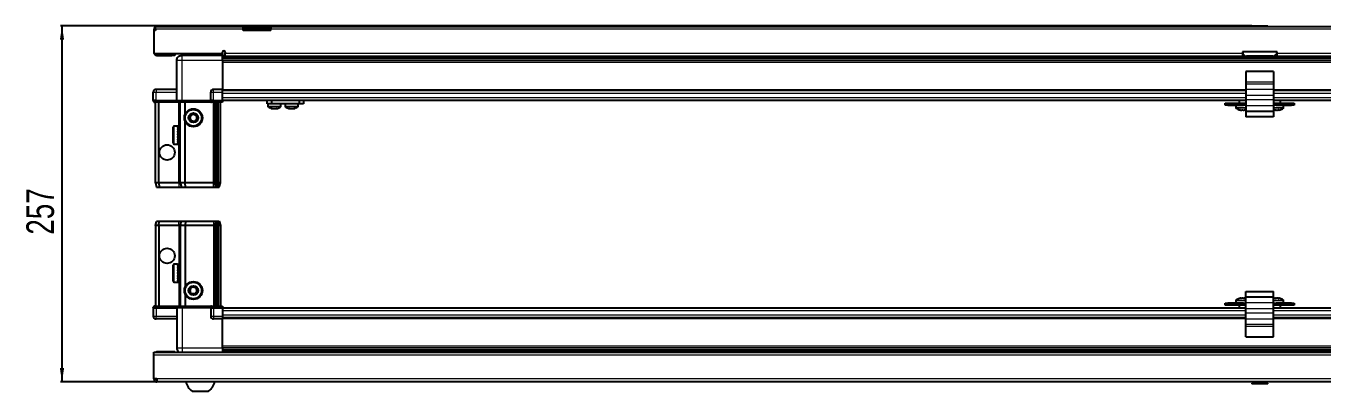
# Model space of a CAD drawing. Header units: millimetres. Extents: x 1132 to 5278, y 708 to 1878.
# Drawn here: x 1220 to 2158, y 708 to 971 of the extents above; entities that cross this region are included whole.
import ezdxf

# ---------------------------------------------------------------- set-up
doc = ezdxf.new("R2010")
doc.units = ezdxf.units.MM
doc.layers.add('FORMAT', color=7, linetype='Continuous')
doc.styles.add('SLDTEXTSTYLE0', font='TXT', dxfattribs={"width": 0.75})
doc.dimstyles.new('SLDDIMSTYLE0', dxfattribs={"dimtxt": 20, "dimasz": 10, "dimexe": 0, "dimexo": 0.0625, "dimgap": 5, "dimtad": 2, "dimdec": 1, "dimrnd": 1e-09, "dimzin": 12, "dimdsep": 46, "dimtxsty": 'SLDTEXTSTYLE0', "dimsah": 1, "dimcen": 0.09, "dimadec": 0, "dimazin": 3, "dimtfac": 1, "dimtofl": 0, "dimtmove": 0, "dimatfit": 3, "dimfxl": 0, "dimfrac": 2, "dimtolj": 1, "dimtzin": 12, "dimarcsym": 0})

# ---------------------------------------------------------------- blocks, each defined once
blk = doc.blocks.new('_D_9')
at = {"layer": 'FORMAT'}
for p, q in [((2106.69, 971.44), (1245.49, 971.44)), ((1246.49, 971.44), (1246.49, 714.44)), ((1315.08, 714.44), (1245.49, 714.44))]:
    blk.add_line(p, q, dxfattribs=at)
for points in [[(1246.49, 971.44), (1244.95, 961.44), (1248.03, 961.44)], [(1246.49, 714.44), (1248.03, 724.44), (1244.95, 724.44)]]:
    blk.add_solid(points, dxfattribs=at)
at = {"layer": 'FORMAT', "insert": (1220.71, 820.77), "char_height": 20, "attachment_point": 1, "rotation": 90, "style": 'SLDTEXTSTYLE0'}
blk.add_mtext('257', dxfattribs=at)

msp = doc.modelspace()

# ---------------------------------------------------------------- linework, layer by layer
at = {"color": 7, "linetype": 'Continuous', "lineweight": 25}
for p, q in [((1313.99, 969.04), (1312.99, 969.04)), ((1312.99, 969.04), (1312.99, 968.14)), ((1312.99, 968.14), (1312.99, 951.64)), ((1313.99, 968.14), (1312.99, 968.14)), ((1313.99, 969.04), (1313.99, 968.14)), ((1314.59, 971.14), (1377.49, 971.14)), ((1377.49, 969.04), (1377.49, 971.14)), ((1377.49, 971.14), (1387.49, 971.14)), ((1387.49, 969.64), (1377.49, 969.64)), ((1377.49, 968.14), (1377.49, 969.04)), ((1397.49, 968.14), (1377.49, 968.14)), ((1387.49, 971.14), (1397.49, 971.14)), ((1397.49, 969.64), (1387.49, 969.64)), ((1397.49, 971.14), (2827.49, 971.14)), ((1397.49, 971.14), (1397.49, 969.04)), ((1397.49, 968.14), (1397.49, 969.04)), ((2106.7, 971.44), (2106.7, 971.14)), ((2106.7, 971.44), (2118.27, 971.44)), ((2118.27, 971.14), (2118.27, 971.44)), ((1312.99, 951.64), (1362.49, 951.64)), ((1315.09, 950.14), (1325.99, 950.14)), ((1327.99, 950.14), (1325.99, 950.14)), ((1327.99, 951.64), (1327.99, 950.14)), ((1329.49, 917.64), (1329.49, 946.64)), ((1333.24, 951.64), (1333.24, 950.14)), ((1362.49, 950.14), (1333.49, 950.14)), ((1359.74, 950.14), (1359.74, 951.64)), ((1362.49, 951.64), (1362.49, 952.49)), ((1362.49, 951.64), (1362.49, 950.14)), ((1362.49, 949.49), (1386.37, 949.49)), ((2862.49, 947.7), (1362.49, 947.7)), ((2862.49, 947.66), (1362.49, 947.66)), ((1362.49, 946.64), (1362.49, 925.64)), ((1364.49, 952.49), (1364.49, 951.74)), ((1364.49, 949.64), (1364.49, 951.74)), ((1364.49, 949.64), (2099.99, 949.64)), ((1380.99, 949.64), (1380.99, 949.49)), ((1381.15, 949.64), (1381.15, 949.49)), ((1381.36, 949.64), (1381.36, 949.49)), ((1381.91, 949.64), (1381.91, 949.49)), ((1382.32, 949.64), (1382.32, 949.49)), ((1383.21, 949.64), (1383.21, 949.49)), ((1383.79, 949.64), (1383.79, 949.49)), ((1384.93, 949.64), (1384.93, 949.49)), ((1385.63, 949.64), (1385.63, 949.49)), ((1386.37, 949.49), (1386.91, 949.49)), ((1386.91, 949.64), (1386.91, 949.49)), ((1386.91, 949.49), (1387.64, 949.49)), ((1386.91, 949.49), (1386.91, 949.49)), ((1387.09, 949.64), (1387.09, 949.49)), ((1387.59, 949.64), (1387.59, 949.49)), ((1387.64, 949.64), (1387.64, 949.49)), ((1387.64, 949.49), (1388.61, 949.49)), ((1387.64, 949.49), (1387.64, 949.49)), ((1388.61, 949.49), (2836.37, 949.49)), ((1388.93, 949.64), (1388.93, 949.49)), ((1388.95, 949.64), (1388.95, 949.49)), ((1389.64, 949.64), (1389.64, 949.49)), ((1390.82, 949.64), (1390.82, 949.49)), ((1391.43, 949.64), (1391.43, 949.49)), ((1392.38, 949.64), (1392.38, 949.49)), ((1392.84, 949.64), (1392.84, 949.49)), ((1393.47, 949.64), (1393.47, 949.49)), ((1393.72, 949.64), (1393.72, 949.49)), ((1393.96, 949.64), (1393.96, 949.49)), ((1393.99, 949.64), (1393.99, 949.49)), ((2124.99, 952.64), (2099.99, 952.64)), ((2099.99, 952.64), (2099.99, 951.74)), ((2099.99, 951.74), (2099.99, 949.64)), ((2121.99, 949.64), (2102.99, 949.64)), ((2124.99, 951.74), (2124.99, 952.64)), ((2124.99, 949.64), (2124.99, 951.74)), ((2124.99, 949.64), (2860.49, 949.64)), ((2122.49, 938.59), (2102.49, 938.59)), ((2102.49, 938.59), (2102.49, 930.86)), ((2122.49, 938.59), (2122.49, 930.86)), ((2102.49, 930.86), (2102.49, 929.42)), ((2102.49, 929.42), (2102.49, 925.65)), ((2122.49, 930.86), (2122.49, 929.42)), ((2122.49, 929.42), (2122.49, 925.65)), ((1312.49, 917.64), (1312.49, 923.64)), ((1329.49, 925.64), (1314.49, 925.64)), ((1353.99, 917.64), (1353.99, 923.64)), ((1362.49, 925.64), (1355.99, 925.64)), ((1362.49, 923.64), (1362.49, 925.64)), ((1362.49, 924.99), (2102.49, 924.99)), ((1362.49, 917.64), (1362.49, 923.64)), ((2102.49, 925.65), (2102.49, 921.33)), ((2102.49, 921.33), (2102.49, 918.1)), ((2122.49, 925.65), (2122.49, 921.33)), ((2122.49, 924.99), (2862.49, 924.99)), ((2122.49, 921.33), (2122.49, 918.1)), ((1312.49, 917.64), (1312.49, 917.31)), ((1312.49, 917.64), (1312.49, 917.64)), ((1312.49, 917.64), (1312.49, 917.31)), ((1314.49, 917.64), (1312.49, 917.64)), ((1312.49, 917.31), (1312.99, 916.44)), ((1312.49, 917.31), (1312.99, 916.44)), ((1312.99, 916.44), (1314.49, 916.44)), ((1313.99, 858.14), (1313.99, 916.44)), ((1314.49, 917.64), (1329.29, 917.64)), ((1329.29, 916.44), (1314.49, 916.44)), ((1316.49, 858.14), (1316.49, 916.44)), ((1329.29, 917.64), (1329.49, 917.64)), ((1329.49, 916.44), (1329.29, 916.44)), ((1329.49, 917.64), (1329.49, 916.44)), ((1329.49, 917.64), (1333.49, 917.64)), ((1333.49, 916.44), (1329.49, 916.44)), ((1331.99, 858.14), (1331.99, 916.44)), ((1333.49, 917.64), (1353.79, 917.64)), ((1353.79, 916.44), (1333.49, 916.44)), ((1335.49, 907.64), (1335.49, 916.44)), ((1353.79, 917.64), (1353.99, 917.64)), ((1353.99, 916.44), (1353.79, 916.44)), ((1353.99, 917.64), (1353.99, 916.44)), ((1355.99, 917.64), (1353.99, 917.64)), ((1353.99, 917.64), (1355.99, 917.64)), ((1353.99, 916.44), (1354.67, 916.44)), ((1362.49, 916.44), (1354.67, 916.44)), ((1355.99, 917.64), (1362.49, 917.64)), ((1355.99, 917.31), (1362.49, 917.31)), ((1356.99, 858.14), (1356.99, 916.44)), ((1357.99, 858.14), (1357.99, 916.44)), ((1359.49, 858.14), (1359.49, 916.44)), ((1360.99, 858.14), (1360.99, 916.44)), ((1362.49, 917.79), (2102.49, 917.79)), ((1362.49, 917.64), (1362.49, 917.31)), ((1362.49, 917.31), (1362.49, 916.44)), ((1394.94, 915.29), (1394.94, 917.79)), ((1397.94, 915.29), (1394.94, 915.29)), ((1395.29, 915.29), (1395.29, 913.39)), ((1397.94, 917.79), (1397.94, 915.29)), ((1418.14, 915.29), (1397.94, 915.29)), ((1404.79, 913.39), (1404.79, 915.29)), ((1407.74, 915.29), (1407.74, 913.39)), ((1407.79, 915.29), (1407.79, 913.39)), ((1417.29, 913.39), (1417.29, 915.29)), ((1418.14, 915.29), (1418.14, 917.79)), ((1421.14, 915.29), (1418.14, 915.29)), ((1421.14, 917.79), (1421.14, 915.29)), ((2087.49, 914.29), (2087.49, 915.79)), ((2087.49, 915.79), (2089.49, 915.79)), ((2089.49, 914.29), (2087.49, 914.29)), ((2089.49, 915.79), (2089.49, 914.29)), ((2089.49, 915.79), (2100.74, 915.79)), ((2089.49, 914.29), (2100.74, 914.29)), ((2095.24, 914.29), (2095.24, 912.39)), ((2097.49, 917.79), (2097.49, 915.79)), ((2100.74, 914.29), (2100.74, 915.79)), ((2100.74, 915.79), (2102.49, 915.79)), ((2102.49, 914.29), (2100.74, 914.29)), ((2102.49, 918.1), (2102.49, 913.77)), ((2102.49, 913.77), (2102.49, 909.79)), ((2122.49, 909.79), (2102.49, 909.79)), ((2102.49, 909.79), (2102.49, 905.79)), ((2122.49, 918.1), (2122.49, 913.77)), ((2122.49, 917.79), (2862.49, 917.79)), ((2122.49, 915.79), (2124.24, 915.79)), ((2124.24, 914.29), (2122.49, 914.29)), ((2122.49, 913.77), (2122.49, 909.79)), ((2122.49, 910.99), (2122.74, 910.91)), ((2122.49, 909.79), (2122.49, 905.79)), ((2124.24, 915.79), (2124.24, 914.29)), ((2124.24, 915.79), (2135.49, 915.79)), ((2124.24, 914.29), (2135.49, 914.29)), ((2127.49, 915.79), (2127.49, 917.79)), ((2129.74, 912.39), (2129.74, 914.29)), ((2135.49, 914.29), (2135.49, 915.79)), ((2135.49, 915.79), (2137.49, 915.79)), ((2137.49, 914.29), (2135.49, 914.29)), ((2137.49, 915.79), (2137.49, 914.29)), ((1335.49, 858.14), (1335.49, 902.64)), ((2122.49, 905.79), (2102.49, 905.79)), ((1326.79, 886.94), (1326.79, 898.34)), ((1330.49, 899.14), (1327.59, 899.14)), ((1329.99, 899.05), (1330.49, 899.05)), ((1329.99, 899.05), (1329.99, 898.88)), ((1329.99, 898.88), (1330.49, 898.88)), ((1329.99, 898.39), (1330.49, 898.39)), ((1329.99, 898.39), (1329.99, 898.01)), ((1329.99, 898.01), (1330.49, 898.01)), ((1329.99, 897.18), (1330.49, 897.18)), ((1329.99, 897.18), (1329.99, 896.62)), ((1329.99, 896.62), (1330.49, 896.62)), ((1329.99, 895.52), (1330.49, 895.52)), ((1329.99, 895.52), (1329.99, 894.84)), ((1329.99, 894.84), (1330.49, 894.84)), ((1329.99, 893.58), (1330.49, 893.58)), ((1329.99, 893.58), (1329.99, 892.84)), ((1329.99, 893.27), (1330.49, 893.27)), ((1329.99, 892.84), (1330.49, 892.84)), ((1329.99, 891.54), (1330.49, 891.54)), ((1329.99, 891.54), (1329.99, 890.82)), ((1329.99, 891.41), (1330.49, 891.41)), ((1329.99, 890.82), (1330.49, 890.82)), ((1330.49, 899.05), (1330.49, 899.14)), ((1330.49, 898.88), (1330.49, 899.05)), ((1330.49, 898.39), (1330.49, 898.88)), ((1330.49, 898.01), (1330.49, 898.39)), ((1330.49, 897.18), (1330.49, 898.01)), ((1330.49, 896.62), (1330.49, 897.18)), ((1330.59, 897.04), (1330.49, 897.04)), ((1330.49, 895.52), (1330.49, 896.62)), ((1330.49, 894.84), (1330.49, 895.52)), ((1330.49, 893.58), (1330.49, 894.84)), ((1330.49, 893.27), (1330.49, 893.58)), ((1330.49, 891.54), (1330.49, 892.84)), ((1330.49, 890.82), (1330.49, 891.41)), ((1330.49, 889.62), (1330.49, 890.82)), ((1330.59, 895.53), (1330.59, 897.04)), ((1330.59, 888.24), (1330.59, 895.53)), ((1331.47, 895.95), (1330.99, 896.64)), ((1330.99, 888.64), (1330.99, 896.64)), ((1331.96, 896.64), (1331.47, 895.95)), ((1331.47, 889.33), (1331.47, 895.95)), ((1331.99, 896.64), (1331.96, 896.64)), ((1331.96, 888.64), (1331.96, 896.64)), ((1327.59, 886.14), (1330.49, 886.14)), ((1329.99, 889.62), (1330.49, 889.62)), ((1329.99, 889.62), (1329.99, 888.98)), ((1329.99, 888.98), (1330.49, 888.98)), ((1329.99, 887.99), (1330.49, 887.99)), ((1329.99, 887.99), (1329.99, 887.5)), ((1329.99, 887.5), (1330.49, 887.5)), ((1329.99, 886.81), (1330.49, 886.81)), ((1329.99, 886.81), (1329.99, 886.52)), ((1329.99, 886.52), (1330.49, 886.52)), ((1329.99, 886.21), (1330.49, 886.21)), ((1329.99, 886.21), (1329.99, 886.14)), ((1329.99, 886.14), (1330.49, 886.14)), ((1330.49, 888.98), (1330.49, 889.62)), ((1330.49, 887.99), (1330.49, 888.98)), ((1330.49, 888.24), (1330.59, 888.24)), ((1330.49, 887.5), (1330.49, 887.99)), ((1330.49, 886.81), (1330.49, 887.5)), ((1330.49, 886.52), (1330.49, 886.81)), ((1330.49, 886.21), (1330.49, 886.52)), ((1330.49, 886.14), (1330.49, 886.21)), ((1330.49, 886.14), (1330.49, 886.14)), ((1330.99, 888.64), (1331.47, 889.33)), ((1331.47, 889.33), (1331.96, 888.64)), ((1331.96, 888.64), (1331.99, 888.64)), ((1316.49, 858.14), (1313.99, 858.14)), ((1313.99, 858.14), (1314.79, 855.14)), ((1314.79, 855.14), (1316.64, 855.14)), ((1330.99, 858.14), (1316.49, 858.14)), ((1316.49, 858.14), (1316.64, 855.14)), ((1316.64, 855.14), (1330.99, 855.14)), ((1331.99, 858.14), (1330.99, 858.14)), ((1330.99, 855.14), (1332.79, 855.14)), ((1335.49, 858.14), (1331.99, 858.14)), ((1331.99, 858.14), (1332.79, 855.14)), ((1332.79, 855.14), (1335.82, 855.14)), ((1355.99, 858.14), (1335.49, 858.14)), ((1335.82, 855.14), (1335.49, 858.14)), ((1335.82, 855.14), (1355.99, 855.14)), ((1356.99, 858.14), (1355.99, 858.14)), ((1355.99, 855.14), (1357.79, 855.14)), ((1357.99, 858.14), (1356.99, 858.14)), ((1357.79, 855.14), (1356.99, 858.14)), ((1357.79, 855.14), (1358.53, 855.14)), ((1359.49, 858.14), (1357.99, 858.14)), ((1358.53, 855.14), (1357.99, 858.14)), ((1358.53, 855.14), (1359.03, 855.14)), ((1359.03, 855.14), (1359.49, 858.14)), ((1359.03, 855.14), (1360.18, 855.14)), ((1360.99, 858.14), (1359.49, 858.14)), ((1360.18, 855.14), (1360.99, 858.14)), ((1313.99, 827.44), (1314.79, 830.44)), ((1313.99, 827.44), (1313.99, 769.14)), ((1316.49, 827.44), (1313.99, 827.44)), ((1314.79, 830.44), (1316.64, 830.44)), ((1316.49, 827.44), (1316.64, 830.44)), ((1330.99, 827.44), (1316.49, 827.44)), ((1316.49, 827.44), (1316.49, 769.14)), ((1316.64, 830.44), (1330.99, 830.44)), ((1330.99, 830.44), (1332.79, 830.44)), ((1331.99, 827.44), (1330.99, 827.44)), ((1331.99, 827.44), (1332.79, 830.44)), ((1335.49, 827.44), (1331.99, 827.44)), ((1331.99, 827.44), (1331.99, 769.14)), ((1332.79, 830.44), (1335.82, 830.44)), ((1335.82, 830.44), (1335.49, 827.44)), ((1355.99, 827.44), (1335.49, 827.44)), ((1335.49, 827.44), (1335.49, 782.94)), ((1335.82, 830.44), (1355.99, 830.44)), ((1355.99, 830.44), (1357.79, 830.44)), ((1356.99, 827.44), (1355.99, 827.44)), ((1357.79, 830.44), (1356.99, 827.44)), ((1357.99, 827.44), (1356.99, 827.44)), ((1356.99, 827.44), (1356.99, 769.14)), ((1357.79, 830.44), (1358.53, 830.44)), ((1358.53, 830.44), (1357.99, 827.44)), ((1357.99, 827.44), (1357.99, 769.14)), ((1359.49, 827.44), (1357.99, 827.44)), ((1358.53, 830.44), (1359.03, 830.44)), ((1359.03, 830.44), (1360.18, 830.44)), ((1359.03, 830.44), (1359.49, 827.44)), ((1359.49, 827.44), (1359.49, 769.14)), ((1360.99, 827.44), (1359.49, 827.44)), ((1360.18, 830.44), (1360.99, 827.44)), ((1360.99, 827.44), (1360.99, 769.14)), ((1326.79, 787.24), (1326.79, 798.64)), ((1329.99, 799.44), (1327.59, 799.44)), ((1329.99, 799.44), (1329.99, 799.43)), ((1329.99, 799.43), (1330.49, 799.43)), ((1329.99, 799.25), (1330.49, 799.25)), ((1329.99, 799.25), (1329.99, 799.03)), ((1329.99, 799.03), (1330.49, 799.03)), ((1329.99, 798.45), (1330.49, 798.45)), ((1329.99, 798.45), (1329.99, 798.03)), ((1329.99, 798.03), (1330.49, 798.03)), ((1329.99, 797.12), (1330.49, 797.12)), ((1329.99, 797.12), (1329.99, 796.53)), ((1330.49, 799.25), (1330.49, 799.43)), ((1330.49, 799.03), (1330.49, 799.25)), ((1330.49, 798.45), (1330.49, 799.03)), ((1330.49, 798.03), (1330.49, 798.45)), ((1330.49, 797.12), (1330.49, 798.03)), ((1330.59, 797.34), (1330.49, 797.34)), ((1330.49, 796.53), (1330.49, 797.12)), ((1330.59, 788.54), (1330.59, 797.34)), ((1331.47, 796.25), (1330.99, 796.94)), ((1330.99, 788.94), (1330.99, 796.94)), ((1331.96, 796.94), (1331.47, 796.25)), ((1331.99, 796.94), (1331.96, 796.94)), ((1331.96, 788.94), (1331.96, 796.94)), ((1329.99, 796.53), (1330.49, 796.53)), ((1329.99, 795.38), (1330.49, 795.38)), ((1329.99, 795.38), (1329.99, 794.68)), ((1329.99, 794.68), (1330.49, 794.68)), ((1329.99, 793.39), (1330.49, 793.39)), ((1329.99, 793.39), (1329.99, 792.66)), ((1329.99, 793.25), (1330.49, 793.25)), ((1329.99, 792.75), (1330.49, 792.75)), ((1329.99, 792.66), (1330.49, 792.66)), ((1329.99, 791.37), (1330.49, 791.37)), ((1329.99, 791.37), (1329.99, 790.66)), ((1329.99, 790.66), (1330.49, 790.66)), ((1329.99, 789.5), (1330.49, 789.5)), ((1329.99, 789.5), (1329.99, 788.89)), ((1329.99, 788.89), (1330.49, 788.89)), ((1329.99, 787.96), (1330.49, 787.96)), ((1329.99, 787.96), (1329.99, 787.52)), ((1329.99, 787.52), (1330.49, 787.52)), ((1330.49, 795.38), (1330.49, 796.53)), ((1330.49, 794.68), (1330.49, 795.38)), ((1330.49, 793.39), (1330.49, 794.68)), ((1330.49, 793.25), (1330.49, 793.39)), ((1330.49, 792.66), (1330.49, 792.75)), ((1330.49, 791.37), (1330.49, 792.66)), ((1330.49, 790.66), (1330.49, 791.37)), ((1330.49, 789.5), (1330.49, 790.66)), ((1330.49, 788.89), (1330.49, 789.5)), ((1330.49, 787.96), (1330.49, 788.89)), ((1330.49, 788.54), (1330.59, 788.54)), ((1330.49, 787.52), (1330.49, 787.96)), ((1330.49, 786.91), (1330.49, 787.52)), ((1330.99, 788.94), (1331.47, 789.63)), ((1331.47, 789.63), (1331.47, 796.25)), ((1331.47, 789.63), (1331.96, 788.94)), ((1331.96, 788.94), (1331.99, 788.94)), ((1327.59, 786.44), (1329.99, 786.44)), ((1329.99, 786.91), (1330.49, 786.91)), ((1329.99, 786.91), (1329.99, 786.68)), ((1329.99, 786.68), (1330.49, 786.68)), ((1329.99, 786.46), (1330.49, 786.46)), ((1329.99, 786.46), (1329.99, 786.44)), ((1329.99, 786.45), (1330.49, 786.45)), ((1330.49, 786.68), (1330.49, 786.91)), ((1330.49, 786.46), (1330.49, 786.68)), ((1330.49, 786.45), (1330.49, 786.46)), ((1335.49, 777.94), (1335.49, 769.14)), ((2102.49, 779.79), (2122.49, 779.79)), ((2102.49, 775.79), (2102.49, 779.79)), ((2122.49, 775.79), (2122.49, 779.79)), ((1312.99, 769.14), (1312.49, 768.28)), ((1314.49, 769.14), (1312.99, 769.14)), ((1314.49, 769.14), (1329.29, 769.14)), ((1329.29, 769.14), (1329.49, 769.14)), ((1329.49, 767.94), (1329.49, 769.14)), ((1329.49, 769.14), (1333.49, 769.14)), ((1333.49, 769.14), (1353.79, 769.14)), ((1353.79, 769.14), (1353.99, 769.14)), ((1353.99, 767.94), (1353.99, 769.14)), ((1354.67, 769.14), (1353.99, 769.14)), ((1354.67, 769.14), (1362.49, 769.14)), ((1362.49, 769.14), (1362.49, 768.28)), ((2087.49, 769.79), (2087.49, 771.29)), ((2087.49, 771.29), (2089.49, 771.29)), ((2089.49, 769.79), (2087.49, 769.79)), ((2089.49, 771.29), (2089.49, 769.79)), ((2100.74, 771.29), (2089.49, 771.29)), ((2100.74, 769.79), (2089.49, 769.79)), ((2095.24, 773.2), (2095.24, 771.29)), ((2097.49, 769.79), (2097.49, 767.79)), ((2100.74, 769.79), (2100.74, 771.29)), ((2100.74, 771.29), (2102.49, 771.29)), ((2102.49, 769.79), (2100.74, 769.79)), ((2101.16, 774.78), (2101.16, 774.77)), ((2102.49, 775.79), (2122.49, 775.79)), ((2102.49, 771.81), (2102.49, 775.79)), ((2102.49, 767.48), (2102.49, 771.81)), ((2122.49, 771.81), (2122.49, 775.79)), ((2122.49, 767.48), (2122.49, 771.81)), ((2122.49, 771.29), (2124.24, 771.29)), ((2124.24, 769.79), (2122.49, 769.79)), ((2124.24, 771.29), (2124.24, 769.79)), ((2135.49, 771.29), (2124.24, 771.29)), ((2135.49, 769.79), (2124.24, 769.79)), ((2126.16, 774.78), (2126.16, 774.77)), ((2127.49, 767.79), (2127.49, 769.79)), ((2129.74, 771.29), (2129.74, 773.2)), ((2135.49, 769.79), (2135.49, 771.29)), ((2135.49, 771.29), (2137.49, 771.29)), ((2137.49, 769.79), (2135.49, 769.79)), ((2137.49, 771.29), (2137.49, 769.79)), ((1312.49, 767.94), (1312.49, 768.28)), ((1312.49, 767.94), (1314.49, 767.94)), ((1312.49, 767.94), (1312.49, 761.94)), ((1329.29, 767.94), (1314.49, 767.94)), ((1314.49, 767.94), (1329.29, 767.94)), ((1329.49, 759.94), (1314.49, 759.94)), ((1329.49, 767.94), (1329.29, 767.94)), ((1333.49, 767.94), (1329.49, 767.94)), ((1329.49, 767.94), (1329.49, 738.94)), ((1353.79, 767.94), (1333.49, 767.94)), ((1353.99, 767.94), (1353.79, 767.94)), ((1353.99, 767.94), (1355.99, 767.94)), ((1353.99, 767.94), (1353.99, 761.94)), ((1362.49, 768.28), (1355.99, 768.28)), ((1362.49, 767.94), (1355.99, 767.94)), ((1355.99, 767.94), (1362.49, 767.94)), ((1362.49, 759.94), (1355.99, 759.94)), ((1362.49, 768.28), (1362.49, 768.28)), ((1362.49, 767.94), (1362.49, 768.28)), ((1362.49, 767.94), (1362.49, 767.94)), ((1362.49, 767.94), (1362.49, 761.94)), ((2102.49, 767.79), (1362.49, 767.79)), ((1362.49, 761.94), (1362.49, 759.94)), ((2102.49, 760.59), (1362.49, 760.59)), ((1362.49, 738.94), (1362.49, 759.94)), ((2102.49, 764.26), (2102.49, 767.48)), ((2102.49, 759.93), (2102.49, 764.26)), ((2102.49, 756.16), (2102.49, 759.93)), ((2862.49, 767.79), (2122.49, 767.79)), ((2122.49, 764.26), (2122.49, 767.48)), ((2122.49, 759.93), (2122.49, 764.26)), ((2862.49, 760.59), (2122.49, 760.59)), ((2122.49, 756.16), (2122.49, 759.93)), ((2102.49, 754.72), (2102.49, 756.16)), ((2102.49, 746.99), (2102.49, 754.72)), ((2122.49, 754.72), (2122.49, 756.16)), ((2122.49, 746.99), (2122.49, 754.72)), ((2102.49, 746.99), (2122.49, 746.99)), ((1312.99, 735.94), (2911.99, 735.94)), ((1312.99, 733.84), (1312.99, 735.94)), ((1312.99, 716.54), (1312.99, 733.84)), ((1327.99, 736.04), (1315.09, 736.04)), ((1327.99, 736.04), (1327.99, 735.94)), ((1362.49, 737.92), (2862.49, 737.92)), ((1362.49, 737.88), (2862.49, 737.88)), ((1386.37, 736.09), (1362.49, 736.09)), ((1380.99, 735.94), (1380.99, 736.09)), ((1381.03, 735.94), (1381.03, 736.09)), ((1381.3, 735.94), (1381.3, 736.09)), ((1381.56, 735.94), (1381.56, 736.09)), ((1382.21, 735.94), (1382.21, 736.09)), ((1382.67, 735.94), (1382.67, 736.09)), ((1383.64, 735.94), (1383.64, 736.09)), ((1384.26, 735.94), (1384.26, 736.09)), ((1385.45, 735.94), (1385.45, 736.09)), ((1386.11, 735.94), (1386.11, 736.09)), ((1386.16, 735.94), (1386.16, 736.09)), ((1387.45, 736.09), (1386.37, 736.09)), ((1388.19, 736.09), (1387.45, 736.09)), ((1387.45, 735.94), (1387.45, 736.09)), ((1387.45, 736.09), (1387.45, 736.09)), ((1387.47, 735.94), (1387.47, 736.09)), ((1387.96, 735.94), (1387.96, 736.09)), ((1388.19, 735.94), (1388.19, 736.09)), ((1388.61, 736.09), (1388.19, 736.09)), ((1388.19, 736.09), (1388.19, 736.09)), ((2836.37, 736.09), (1388.61, 736.09)), ((1389.46, 735.94), (1389.46, 736.09)), ((1390.15, 735.94), (1390.15, 736.09)), ((1391.28, 735.94), (1391.28, 736.09)), ((1391.86, 735.94), (1391.86, 736.09)), ((1392.73, 735.94), (1392.73, 736.09)), ((1393.13, 735.94), (1393.13, 736.09)), ((1393.66, 735.94), (1393.66, 736.09)), ((1393.85, 735.94), (1393.85, 736.09)), ((1393.99, 735.94), (1393.99, 736.09)), ((1315.09, 716.54), (1312.99, 716.54)), ((1315.09, 716.54), (1315.09, 714.44)), ((2909.89, 714.44), (1315.09, 714.44)), ((2107.69, 714.44), (2106.7, 713.46)), ((2106.7, 713.46), (2106.7, 712.94)), ((2118.27, 713.46), (2106.7, 713.46)), ((2118.27, 712.94), (2106.7, 712.94)), ((2118.27, 713.46), (2117.29, 714.44)), ((2118.27, 712.94), (2118.27, 713.46)), ((1340.49, 707.84), (1352.49, 707.84))]:
    msp.add_line(p, q, dxfattribs=at)
at = {"color": 8, "linetype": 'Continuous', "lineweight": 18}
for p, q in [((1377.49, 969.04), (1313.99, 969.04)), ((1387.49, 969.64), (1387.49, 971.14)), ((2827.49, 969.04), (1397.49, 969.04)), ((1315.09, 951.64), (1315.09, 950.14)), ((1325.99, 950.14), (1325.99, 951.64)), ((1333.49, 946.64), (1362.49, 946.64)), ((1333.49, 917.64), (1333.49, 946.64)), ((1362.49, 950.14), (1364.49, 950.14)), ((2862.49, 948.91), (1362.49, 948.91)), ((1364.49, 951.74), (2099.99, 951.74)), ((2099.99, 950.14), (2101.33, 950.14)), ((2123.65, 950.14), (2124.99, 950.14)), ((2124.99, 951.74), (2860.49, 951.74)), ((1362.49, 946.46), (2862.49, 946.46)), ((2862.49, 945.04), (1362.49, 945.04)), ((2122.49, 930.86), (2102.49, 930.86)), ((2122.49, 929.42), (2102.49, 929.42)), ((1312.49, 923.64), (1314.49, 923.64)), ((1314.49, 925.64), (1314.49, 923.64)), ((1314.49, 917.64), (1314.49, 923.64)), ((1314.49, 923.64), (1329.49, 923.64)), ((1353.99, 923.64), (1355.99, 923.64)), ((1355.99, 923.64), (1355.99, 925.64)), ((1355.99, 923.64), (1362.49, 923.64)), ((1355.99, 917.64), (1355.99, 923.64)), ((1362.49, 925.64), (2102.49, 925.64)), ((1362.49, 922.99), (2102.49, 922.99)), ((1362.49, 919.79), (2102.49, 919.79)), ((2122.49, 925.65), (2102.49, 925.65)), ((2122.49, 921.33), (2102.49, 921.33)), ((2122.49, 925.64), (2862.49, 925.64)), ((2122.49, 922.99), (2862.49, 922.99)), ((2122.49, 919.79), (2862.49, 919.79)), ((1314.49, 917.64), (1314.49, 916.44)), ((1329.29, 916.44), (1329.29, 917.64)), ((1330.99, 896.64), (1330.99, 916.44)), ((1333.49, 917.64), (1333.49, 916.44)), ((1353.79, 916.44), (1353.79, 917.64)), ((1355.99, 917.64), (1355.99, 917.31)), ((1355.99, 858.14), (1355.99, 916.44)), ((1404.79, 913.39), (1395.29, 913.39)), ((1404.59, 913.02), (1395.48, 913.02)), ((1407.79, 913.39), (1407.74, 913.39)), ((1417.29, 913.39), (1407.79, 913.39)), ((1407.98, 913.02), (1407.93, 913.02)), ((1417.09, 913.02), (1407.98, 913.02)), ((2102.49, 912.39), (2095.24, 912.39)), ((2102.49, 912.02), (2095.43, 912.02)), ((2122.49, 918.1), (2102.49, 918.1)), ((2122.49, 913.77), (2102.49, 913.77)), ((2129.74, 912.39), (2122.49, 912.39)), ((2129.54, 912.02), (2122.49, 912.02)), ((1327.59, 886.14), (1327.59, 899.14)), ((1330.99, 858.14), (1330.99, 888.64)), ((1330.99, 858.14), (1330.99, 855.14)), ((1355.99, 855.14), (1355.99, 858.14)), ((1330.99, 827.44), (1330.99, 830.44)), ((1330.99, 827.44), (1330.99, 796.94)), ((1355.99, 830.44), (1355.99, 827.44)), ((1355.99, 827.44), (1355.99, 769.14)), ((1327.59, 786.44), (1327.59, 799.44)), ((1330.99, 788.94), (1330.99, 769.14)), ((1314.49, 767.94), (1314.49, 769.14)), ((1329.29, 767.94), (1329.29, 769.14)), ((1333.49, 767.94), (1333.49, 769.14)), ((1353.79, 767.94), (1353.79, 769.14)), ((2095.24, 773.2), (2099.99, 773.2)), ((2095.43, 773.57), (2099.99, 773.57)), ((2099.99, 773.57), (2102.49, 773.57)), ((2099.99, 773.2), (2102.49, 773.2)), ((2102.49, 771.81), (2122.49, 771.81)), ((2122.49, 773.57), (2124.99, 773.57)), ((2122.49, 773.2), (2124.99, 773.2)), ((2124.99, 773.57), (2129.54, 773.57)), ((2124.99, 773.2), (2129.74, 773.2)), ((1312.49, 761.94), (1314.49, 761.94)), ((1314.49, 767.94), (1314.49, 761.94)), ((1314.49, 761.94), (1329.49, 761.94)), ((1314.49, 759.94), (1314.49, 761.94)), ((1333.49, 767.94), (1333.49, 738.94)), ((1353.99, 761.94), (1355.99, 761.94)), ((1355.99, 767.94), (1355.99, 768.28)), ((1355.99, 767.94), (1355.99, 761.94)), ((1355.99, 761.94), (1362.49, 761.94)), ((1355.99, 761.94), (1355.99, 759.94)), ((1362.49, 767.94), (1362.49, 768.28)), ((2102.49, 765.79), (1362.49, 765.79)), ((2102.49, 762.59), (1362.49, 762.59)), ((2102.49, 759.94), (1362.49, 759.94)), ((2102.49, 767.48), (2122.49, 767.48)), ((2102.49, 764.26), (2122.49, 764.26)), ((2102.49, 759.93), (2122.49, 759.93)), ((2862.49, 765.79), (2122.49, 765.79)), ((2862.49, 762.59), (2122.49, 762.59)), ((2862.49, 759.94), (2122.49, 759.94)), ((2102.49, 756.16), (2122.49, 756.16)), ((2102.49, 754.72), (2122.49, 754.72)), ((1362.49, 740.54), (2862.49, 740.54)), ((2911.99, 733.84), (1312.99, 733.84)), ((1315.09, 735.94), (1315.09, 736.04)), ((1333.49, 738.94), (1362.49, 738.94)), ((2862.49, 739.12), (1362.49, 739.12)), ((1362.49, 736.68), (2862.49, 736.68)), ((2909.89, 716.54), (1315.09, 716.54))]:
    msp.add_line(p, q, dxfattribs=at)
at = {"color": 7, "linetype": 'Continuous', "lineweight": 25, "flags": 128}
for points in [[(2102.49, 774.59), (2102.48, 774.59), (2102.17, 774.69)], [(2122.84, 774.7), (2122.52, 774.6), (2122.49, 774.59)], [(1315.09, 736.04), (1314.68, 736), (1314.45, 735.94)]]:
    msp.add_lwpolyline(points, dxfattribs=at)
at = {"color": 7, "linetype": 'Continuous', "lineweight": 25}
for centre, radius in [((1341.49, 905.14), 6.5), ((1341.49, 905.14), 3.46), ((1322.49, 880.14), 5.5), ((1322.49, 805.44), 5.5), ((1341.49, 780.44), 6.5), ((1341.49, 780.44), 3.46)]:
    msp.add_circle(centre, radius, dxfattribs=at)
at = {"color": 8, "linetype": 'Continuous', "lineweight": 18}
for centre in [(1341.49, 905.14), (1341.49, 780.44)]:
    msp.add_circle(centre, 5.7, dxfattribs=at)
at = {"color": 7, "linetype": 'Continuous', "lineweight": 25}
for centre, radius, start, end in [((1315.09, 952.24), 2.1, 196.60155, 270), ((1363.49, 952.49), 1, 0, 180), ((2102.99, 952.64), 3, 180, 270), ((2121.99, 952.64), 3, 270, 360), ((1314.49, 923.64), 2, 90, 180), ((1355.99, 923.64), 2, 90, 180), ((1395.74, 913.39), 0.45, 180, 235.28209), ((1400.04, 919.59), 8, 235.28209, 258.9392), ((1400.04, 919.59), 8, 281.00757, 304.71791), ((1404.34, 913.39), 0.45, 304.71791, 0), ((1408.19, 913.39), 0.45, 180, 235.28209), ((1408.24, 913.39), 0.45, 180, 235.28209), ((1412.49, 919.59), 8, 235.28209, 256.54113), ((1412.54, 919.59), 8, 235.28209, 259.06255), ((1412.54, 919.59), 8, 280.87532, 304.71791), ((1416.84, 913.39), 0.45, 304.71791, 0), ((2095.69, 912.39), 0.45, 180, 235.28209), ((2099.99, 918.59), 8, 235.28209, 259.10263), ((2099.99, 918.59), 8, 280.79755, 288.20996), ((2124.99, 918.59), 8, 286.33055, 304.71791), ((2129.29, 912.39), 0.45, 304.71791, 0), ((1341.49, 905.14), 2.5, 134.92207, 194.92207), ((1341.49, 905.14), 2.5, 194.92207, 254.92207), ((1341.49, 905.14), 2.5, 74.92207, 134.92207), ((1341.49, 905.14), 2.5, 254.92207, 314.92207), ((1341.49, 905.14), 2.5, 14.92207, 74.92207), ((1341.49, 905.14), 2.5, 314.92207, 14.92207), ((1327.59, 898.34), 0.8, 90, 180), ((1330.99, 897.04), 0.4, 180, 270), ((1327.59, 886.94), 0.8, 180, 270), ((1330.99, 888.24), 0.4, 90, 180), ((1327.59, 798.64), 0.8, 90, 180), ((1330.99, 797.34), 0.4, 180, 270), ((1327.59, 787.24), 0.8, 180, 270), ((1330.99, 788.54), 0.4, 90, 180), ((1341.49, 780.44), 2.5, 147.37605, 207.37605), ((1341.49, 780.44), 2.5, 207.37605, 267.37605), ((1341.49, 780.44), 2.5, 87.37605, 147.37605), ((1341.49, 780.44), 2.5, 267.37605, 327.37605), ((1341.49, 780.44), 2.5, 27.37605, 87.37605), ((1341.49, 780.44), 2.5, 327.37605, 27.37605), ((2095.69, 773.2), 0.45, 124.71791, 180), ((2099.99, 766.99), 8, 105.59831, 124.71791), ((2124.99, 766.99), 8, 55.28209, 74.20809), ((2129.29, 773.2), 0.45, 0, 55.28209), ((1314.49, 761.94), 2, 180, 270), ((1355.99, 761.94), 2, 180, 270), ((1315.09, 716.54), 2.1, 180, 270), ((1315.09, 716.54), 0.6, 180, 270), ((1347.51, 717.46), 11.91, 194.70035, 233.8734), ((1345.46, 717.46), 11.91, 306.1266, 345.29965)]:
    msp.add_arc(centre, radius, start, end, dxfattribs=at)
for centre, start_param, end_param in [((1355.99, 913.84), 0, 0.722734), ((1355.99, 771.74), 2.418858, 3.141593)]:
    msp.add_ellipse(centre, major_axis=(0, 3.46), ratio=0.57735, start_param=start_param, end_param=end_param, dxfattribs=at)
for points, knots in [([(1314.58, 971.05), (1314.5, 971.04), (1314.18, 970.99), (1313.7, 970.66), (1313.23, 970.11), (1313.02, 969.53), (1313, 969.17), (1312.99, 969.04)], [0, 0, 0, 0, 0.0862, 0.345314, 0.604426, 0.863537, 1, 1, 1, 1]), ([(1313.99, 969.04), (1314.03, 969.29), (1314.12, 969.79), (1314.26, 970.43), (1314.39, 970.89), (1314.5, 971.11), (1314.57, 971.13), (1314.59, 971.14)], [0, 0, 0, 0, 0.230255, 0.448522, 0.666786, 0.88505, 1, 1, 1, 1]), ([(1329.49, 946.64), (1329.54, 947.08), (1329.61, 947.76), (1330.04, 948.57), (1330.5, 949.13), (1331.06, 949.59), (1331.87, 950.02), (1332.55, 950.09), (1332.99, 950.14)], [0, 0, 0, 0, 0.239457, 0.368361, 0.5, 0.631639, 0.760543, 1, 1, 1, 1]), ([(1333.49, 950.14), (1333.42, 950.14), (1333.29, 950.14), (1333.13, 950.14), (1333.01, 950.14), (1333, 950.14), (1332.99, 950.14)], [0, 0, 0, 0, 0.249394, 0.500333, 0.750167, 1, 1, 1, 1]), ([(1362.49, 946.64), (1362.49, 947.03), (1362.49, 947.82), (1362.49, 948.87), (1362.49, 949.66), (1362.49, 950.08), (1362.49, 950.12), (1362.49, 950.14)], [0, 0, 0, 0, 0.214694, 0.429388, 0.644082, 0.858775, 1, 1, 1, 1]), ([(1398.54, 911.74), (1398.54, 911.74), (1398.54, 911.73), (1398.4, 911.76), (1398.22, 911.82), (1398.07, 911.87), (1398, 911.9), (1397.99, 911.91), (1397.99, 911.91), (1398, 911.91), (1398.02, 911.91), (1398.09, 911.9), (1398.38, 911.83), (1398.76, 911.76), (1399.17, 911.73), (1399.45, 911.75), (1399.6, 911.82), (1399.71, 911.89), (1399.78, 911.91), (1399.8, 911.91), (1399.83, 911.91), (1399.85, 911.91), (1399.89, 911.91), (1399.99, 911.88), (1400.15, 911.81), (1400.37, 911.75), (1400.67, 911.73), (1401.01, 911.75), (1401.32, 911.8), (1401.56, 911.85), (1401.68, 911.88), (1401.76, 911.89), (1401.81, 911.91), (1401.85, 911.91), (1401.86, 911.91), (1401.87, 911.91), (1401.87, 911.91)], [0, 0, 0, 0, 0.026098, 0.079837, 0.137205, 0.178357, 0.199039, 0.20334, 0.207689, 0.210723, 0.214544, 0.22148, 0.248602, 0.355777, 0.404897, 0.454423, 0.54605, 0.591404, 0.597119, 0.601325, 0.604382, 0.607444, 0.611991, 0.624229, 0.678519, 0.75975, 0.804305, 0.849026, 0.923625, 0.95136, 0.968708, 0.979996, 0.991142, 0.995473, 0.998845, 1, 1, 1, 1]), ([(1401.87, 911.91), (1401.88, 911.91), (1401.88, 911.91), (1401.89, 911.91), (1401.84, 911.87), (1401.7, 911.81), (1401.56, 911.75), (1401.51, 911.73), (1401.55, 911.74), (1401.57, 911.74)], [0, 0, 0, 0, 0.015183, 0.036536, 0.0957, 0.360142, 0.675239, 0.874535, 1, 1, 1, 1]), ([(1411.02, 911.74), (1411.03, 911.74), (1411.05, 911.73), (1410.91, 911.78), (1410.75, 911.84), (1410.63, 911.9), (1410.63, 911.91), (1410.63, 911.91), (1410.65, 911.91), (1410.67, 911.91), (1410.76, 911.89), (1411.1, 911.81), (1411.52, 911.74), (1411.96, 911.73), (1412.18, 911.76), (1412.35, 911.82), (1412.47, 911.87), (1412.55, 911.9), (1412.6, 911.91), (1412.62, 911.91), (1412.64, 911.91), (1412.67, 911.91), (1412.73, 911.9), (1412.86, 911.83), (1413.01, 911.76), (1413.32, 911.73), (1413.7, 911.75), (1414.09, 911.82), (1414.39, 911.89), (1414.5, 911.91), (1414.52, 911.91), (1414.53, 911.91), (1414.54, 911.91), (1414.54, 911.91), (1414.48, 911.88), (1414.3, 911.81), (1414.1, 911.75), (1414.06, 911.74), (1414.05, 911.74)], [0, 0, 0, 0, 0.028363, 0.080682, 0.138356, 0.167292, 0.170918, 0.173795, 0.176698, 0.18005, 0.186399, 0.213077, 0.319019, 0.35398, 0.399283, 0.447645, 0.482337, 0.499772, 0.503397, 0.507064, 0.509622, 0.512843, 0.51869, 0.541554, 0.631904, 0.673313, 0.715064, 0.792307, 0.830541, 0.835358, 0.838904, 0.841481, 0.844063, 0.847895, 0.858212, 0.90398, 0.972459, 1, 1, 1, 1]), ([(2098.48, 910.74), (2098.48, 910.74), (2098.49, 910.73), (2098.36, 910.77), (2098.17, 910.84), (2098.04, 910.9), (2098.03, 910.91), (2098.03, 910.91), (2098.04, 910.91), (2098.06, 910.91), (2098.11, 910.9), (2098.31, 910.86), (2098.65, 910.79), (2099.07, 910.73), (2099.4, 910.73), (2099.62, 910.78), (2099.78, 910.84), (2099.89, 910.9), (2099.96, 910.91), (2099.98, 910.91), (2100, 910.91), (2100.03, 910.91), (2100.1, 910.89), (2100.26, 910.81), (2100.44, 910.74), (2100.84, 910.73), (2101.16, 910.76), (2101.48, 910.82), (2101.72, 910.87), (2101.86, 910.9), (2101.91, 910.91), (2101.93, 910.91), (2101.94, 910.91), (2101.95, 910.91), (2101.93, 910.9), (2101.78, 910.83), (2101.59, 910.76), (2101.47, 910.73), (2101.49, 910.73), (2101.49, 910.73)], [0, 0, 0, 0, 0.010799, 0.054362, 0.137099, 0.15773, 0.161505, 0.165316, 0.167859, 0.170396, 0.174819, 0.188446, 0.251902, 0.315848, 0.35385, 0.406145, 0.463793, 0.492715, 0.496339, 0.499215, 0.502116, 0.505467, 0.511813, 0.538479, 0.644372, 0.679317, 0.724599, 0.772938, 0.807614, 0.825041, 0.828665, 0.83233, 0.834886, 0.838106, 0.84395, 0.866804, 0.957112, 0.998502, 1, 1, 1, 1]), ([(2122.74, 910.91), (2122.74, 910.91), (2122.74, 910.91), (2122.75, 910.91), (2122.81, 910.89), (2123.11, 910.81), (2123.5, 910.74), (2123.76, 910.73), (2123.82, 910.76), (2123.82, 910.82), (2123.81, 910.87), (2123.81, 910.9), (2123.84, 910.91), (2123.85, 910.91), (2123.88, 910.91), (2123.9, 910.91), (2123.98, 910.9), (2124.23, 910.83), (2124.55, 910.76), (2124.98, 910.73), (2125.38, 910.75), (2125.71, 910.82), (2125.96, 910.89), (2126.07, 910.91), (2126.09, 910.91), (2126.11, 910.91), (2126.13, 910.91), (2126.15, 910.91), (2126.18, 910.88), (2126.15, 910.81), (2126.16, 910.75), (2126.28, 910.73), (2126.52, 910.75), (2126.78, 910.8), (2127, 910.85), (2127.1, 910.88), (2127.17, 910.89), (2127.21, 910.91), (2127.23, 910.91), (2127.24, 910.91), (2127.24, 910.91), (2127.24, 910.91)], [0, 0, 0, 0, 0.001949, 0.005301, 0.011649, 0.03832, 0.144236, 0.179189, 0.224481, 0.27283, 0.307514, 0.324945, 0.328569, 0.332235, 0.334792, 0.338012, 0.343858, 0.366716, 0.457045, 0.498443, 0.540184, 0.617408, 0.655632, 0.660449, 0.663994, 0.66657, 0.669151, 0.672983, 0.683297, 0.729054, 0.797516, 0.835067, 0.872758, 0.935631, 0.959006, 0.973626, 0.98314, 0.992535, 0.996185, 0.999027, 1, 1, 1, 1]), ([(1338.7, 905.89), (1339.07, 906.26), (1339.75, 906.94), (1340.43, 907.62), (1340.75, 907.93)], [0, 0, 0, 0, 0.534686, 1, 1, 1, 1]), ([(1339.44, 903.1), (1339.36, 903.44), (1339.14, 904.23), (1338.89, 905.19), (1338.73, 905.77), (1338.7, 905.89)], [0, 0, 0, 0, 0.362901, 0.866875, 1, 1, 1, 1]), ([(1342.23, 902.35), (1341.73, 902.49), (1340.8, 902.74), (1339.88, 902.99), (1339.44, 903.1)], [0, 0, 0, 0, 0.534686, 1, 1, 1, 1]), ([(1340.75, 907.93), (1341.24, 907.8), (1342.17, 907.55), (1343.1, 907.3), (1343.53, 907.18)], [0, 0, 0, 0, 0.534686, 1, 1, 1, 1]), ([(1344.28, 904.39), (1343.91, 904.03), (1343.23, 903.34), (1342.55, 902.67), (1342.23, 902.35)], [0, 0, 0, 0, 0.534686, 1, 1, 1, 1]), ([(1343.53, 907.18), (1343.56, 907.06), (1343.72, 906.48), (1343.98, 905.52), (1344.19, 904.72), (1344.28, 904.39)], [0, 0, 0, 0, 0.133125, 0.637099, 1, 1, 1, 1]), ([(1338.6, 780.57), (1338.88, 781.01), (1339.4, 781.82), (1339.92, 782.63), (1340.16, 783)], [0, 0, 0, 0, 0.534686, 1, 1, 1, 1]), ([(1339.93, 778.01), (1339.87, 778.12), (1339.6, 778.65), (1339.14, 779.54), (1338.76, 780.27), (1338.6, 780.57)], [0, 0, 0, 0, 0.133125, 0.637099, 1, 1, 1, 1]), ([(1342.82, 777.88), (1342.3, 777.9), (1341.34, 777.95), (1340.38, 777.99), (1339.93, 778.01)], [0, 0, 0, 0, 0.5346859, 1, 1, 1, 1]), ([(1340.16, 783), (1340.68, 782.98), (1341.64, 782.94), (1342.6, 782.89), (1343.04, 782.87)], [0, 0, 0, 0, 0.534686, 1, 1, 1, 1]), ([(1344.37, 780.31), (1344.09, 779.87), (1343.57, 779.06), (1343.06, 778.25), (1342.82, 777.88)], [0, 0, 0, 0, 0.534686, 1, 1, 1, 1]), ([(1343.04, 782.87), (1343.2, 782.57), (1343.58, 781.84), (1344.04, 780.95), (1344.31, 780.42), (1344.37, 780.31)], [0, 0, 0, 0, 0.3629006, 0.8668753, 1, 1, 1, 1]), ([(2102.24, 774.67), (2102.24, 774.67), (2102.24, 774.67), (2102.21, 774.68), (2102.09, 774.71), (2101.83, 774.78), (2101.52, 774.83), (2101.29, 774.85), (2101.15, 774.84), (2101.16, 774.77), (2101.17, 774.71), (2101.16, 774.68), (2101.14, 774.67), (2101.12, 774.67), (2101.11, 774.67), (2101.08, 774.67), (2101.03, 774.68), (2100.82, 774.73), (2100.56, 774.8), (2100.2, 774.85), (2099.88, 774.85), (2099.5, 774.82), (2099.2, 774.75), (2098.97, 774.68), (2098.9, 774.67), (2098.88, 774.67), (2098.86, 774.67), (2098.84, 774.67), (2098.82, 774.68), (2098.8, 774.72), (2098.83, 774.8), (2098.79, 774.85), (2098.59, 774.85), (2098.29, 774.8), (2098, 774.74), (2097.8, 774.68), (2097.75, 774.67), (2097.75, 774.67)], [0, 0, 0, 0, 0.002839, 0.006832, 0.017896, 0.067347, 0.12627, 0.163538, 0.201111, 0.28293, 0.310923, 0.324962, 0.330722, 0.333584, 0.336474, 0.338986, 0.343704, 0.358943, 0.431729, 0.478826, 0.513562, 0.557369, 0.640569, 0.661316, 0.665112, 0.668945, 0.671502, 0.674054, 0.678501, 0.692205, 0.756016, 0.82032, 0.858535, 0.911123, 0.969093, 0.998178, 1, 1, 1, 1]), ([(2127.24, 774.67), (2127.24, 774.67), (2127.24, 774.67), (2127.21, 774.68), (2127.09, 774.71), (2126.83, 774.78), (2126.52, 774.83), (2126.29, 774.85), (2126.15, 774.84), (2126.16, 774.77), (2126.17, 774.71), (2126.16, 774.68), (2126.14, 774.67), (2126.12, 774.67), (2126.11, 774.67), (2126.08, 774.67), (2126.03, 774.68), (2125.82, 774.73), (2125.56, 774.8), (2125.2, 774.85), (2124.88, 774.85), (2124.5, 774.82), (2124.2, 774.75), (2123.97, 774.68), (2123.9, 774.67), (2123.88, 774.67), (2123.86, 774.67), (2123.84, 774.67), (2123.82, 774.68), (2123.8, 774.72), (2123.83, 774.8), (2123.79, 774.85), (2123.59, 774.85), (2123.29, 774.8), (2123, 774.74), (2122.8, 774.68), (2122.75, 774.67), (2122.75, 774.67)], [0, 0, 0, 0, 0.002839, 0.006832, 0.017896, 0.067347, 0.12627, 0.163538, 0.201111, 0.28293, 0.310923, 0.324962, 0.330722, 0.333584, 0.336474, 0.338986, 0.343704, 0.358943, 0.431729, 0.478826, 0.513562, 0.557369, 0.640569, 0.661316, 0.665112, 0.668945, 0.671502, 0.674054, 0.678501, 0.692205, 0.756016, 0.82032, 0.858535, 0.911123, 0.969093, 0.998178, 1, 1, 1, 1]), ([(1329.49, 738.94), (1329.54, 738.5), (1329.61, 737.82), (1330.04, 737.01), (1330.5, 736.46), (1330.9, 736.09), (1331.16, 735.96), (1331.21, 735.94)], [0, 0, 0, 0, 0.363018, 0.558438, 0.758004, 0.95757, 1, 1, 1, 1]), ([(1362.49, 738.94), (1362.49, 738.55), (1362.49, 737.75), (1362.49, 736.74), (1362.49, 736.11), (1362.49, 735.95), (1362.49, 735.94)], [0, 0, 0, 0, 0.32552, 0.65104, 0.97656, 1, 1, 1, 1])]:
    msp.add_open_spline(points, degree=3, knots=knots, dxfattribs=at)
at = {"color": 8, "linetype": 'Continuous', "lineweight": 18}
for points in [[(1329.49, 946.64), (1329.55, 946.64), (1329.67, 946.64), (1330.59, 946.64), (1331.92, 946.64), (1332.96, 946.64), (1333.49, 946.64)], [(1329.49, 738.94), (1329.55, 738.94), (1329.67, 738.94), (1330.59, 738.94), (1331.92, 738.94), (1332.96, 738.94), (1333.49, 738.94)]]:
    msp.add_open_spline(points, degree=3, dxfattribs=at)
for points, knots in [([(1333.49, 946.64), (1333.49, 947.08), (1333.49, 947.76), (1333.49, 948.57), (1333.49, 949.13), (1333.49, 949.59), (1333.49, 950.02), (1333.49, 950.09), (1333.49, 950.14)], [0, 0, 0, 0, 0.2394568, 0.3683607, 0.5, 0.6316393, 0.7605432, 1, 1, 1, 1]), ([(1333.49, 738.94), (1333.49, 738.5), (1333.49, 737.82), (1333.49, 737.01), (1333.49, 736.46), (1333.49, 736.09), (1333.49, 735.96), (1333.49, 735.94)], [0, 0, 0, 0, 0.363018, 0.558438, 0.758004, 0.95757, 1, 1, 1, 1])]:
    msp.add_open_spline(points, degree=3, knots=knots, dxfattribs=at)

# ---------------------------------------------------------------- dimensions: what is measured, and where the dimension line sits
at = {"layer": 'FORMAT'}
dim = msp.add_linear_dim(base=(1246.49, 714.44), p1=(2106.7, 971.44), p2=(1315.09, 714.44), angle=90, dimstyle='SLDDIMSTYLE0', dxfattribs=at)
dim.commit()
dim.dimension.update_dxf_attribs({"geometry": '_D_9', "text_midpoint": (1246.49, 842.94), "dimtype": 160})

doc.saveas('drawing.dxf')
